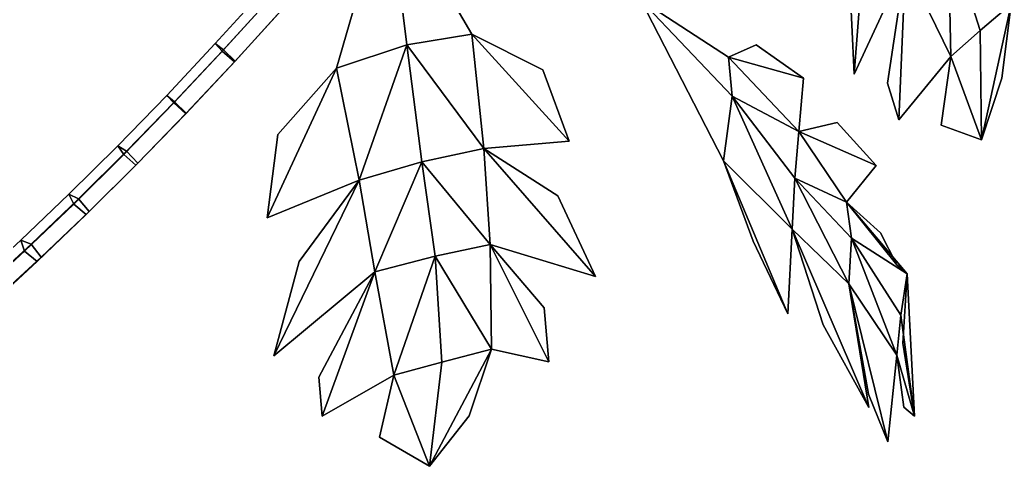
# Model space of a CAD drawing. Header units: metres. Extents: x -349 to 464, y -383 to 362.
# Drawn here: x -146.3 to -66.8, y -101.5 to -65.7 of the extents above; entities that cross this region are included whole.
import ezdxf

# ---------------------------------------------------------------- set-up
doc = ezdxf.new("R2010")
doc.units = ezdxf.units.M

msp = doc.modelspace()

# ---------------------------------------------------------------- linework, layer by layer
at = {"layer": 'Breeder_Leaf', "color": 3}
for points in [[(-78.2252, -54.5248, 537.208), (-79.7862, -62.1326, 539.9156), (-79.4139, -70.06554, 538.7951)], [(-78.2252, -54.5248, 537.208), (-79.4139, -70.06554, 538.7951), (-79.7862, -62.1326, 539.9156)], [(-78.2252, -54.5248, 537.208), (-79.4139, -70.06554, 538.7951), (-75.2997, -61.203, 534.1611)], [(-78.2252, -54.5248, 537.208), (-75.2997, -61.203, 534.1611), (-79.4139, -70.06554, 538.7951)], [(-120.9406, -69.5876, 496.1497), (-115.2862, -67.726, 494.5993), (-116.8324, -55.3749, 497.1375)], [(-120.9406, -69.5876, 496.1497), (-116.8324, -55.3749, 497.1375), (-115.2862, -67.726, 494.5993)], [(-116.8324, -55.3749, 497.1375), (-115.2862, -67.726, 494.5993), (-110.0783, -66.874, 490.6564)], [(-116.8324, -55.3749, 497.1375), (-110.0783, -66.874, 490.6564), (-115.2862, -67.726, 494.5993)], [(-75.2997, -61.203, 534.1611), (-71.6489, -68.6547, 531.5203), (-71.8661, -58.5096, 531.3265)], [(-75.2997, -61.203, 534.1611), (-71.8661, -58.5096, 531.3265), (-71.6489, -68.6547, 531.5203)], [(-71.6489, -68.6547, 531.5203), (-69.3139, -66.5745, 528.0146), (-71.8661, -58.5096, 531.3265)], [(-71.6489, -68.6547, 531.5203), (-71.8661, -58.5096, 531.3265), (-69.3139, -66.5745, 528.0146)], [(-71.8661, -58.5096, 531.3265), (-69.3139, -66.5745, 528.0146), (-66.822, -64.4586, 524.6628)], [(-71.8661, -58.5096, 531.3265), (-66.822, -64.4586, 524.6628), (-69.3139, -66.5745, 528.0146)], [(-75.2997, -61.203, 534.1611), (-76.7522, -70.7943, 533.9958), (-75.8259, -73.7519, 532.4475)], [(-75.2997, -61.203, 534.1611), (-75.8259, -73.7519, 532.4475), (-76.7522, -70.7943, 533.9958)], [(-75.2997, -61.203, 534.1611), (-75.8259, -73.7519, 532.4475), (-71.6489, -68.6547, 531.5203)], [(-75.2997, -61.203, 534.1611), (-71.6489, -68.6547, 531.5203), (-75.8259, -73.7519, 532.4475)], [(-89.4906, -68.7216, 646.0975), (-89.2024, -71.8445, 640.8055), (-96.5305, -64.1069, 633.8911)], [(-89.4906, -68.7216, 646.0975), (-96.5305, -64.1069, 633.8911), (-89.2024, -71.8445, 640.8055)], [(-96.5305, -64.1069, 633.8911), (-89.2024, -71.8445, 640.8055), (-89.8929, -77.03953, 636.8141)], [(-96.5305, -64.1069, 633.8911), (-89.8929, -77.03953, 636.8141), (-89.2024, -71.8445, 640.8055)], [(-69.3139, -66.5745, 528.0146), (-69.2079, -75.3372, 521.8811), (-66.822, -64.4586, 524.6628)], [(-69.3139, -66.5745, 528.0146), (-66.822, -64.4586, 524.6628), (-69.2079, -75.3372, 521.8811)], [(-69.2079, -75.3372, 521.8811), (-67.5836, -70.4034, 521.6607), (-66.822, -64.4586, 524.6628)], [(-69.2079, -75.3372, 521.8811), (-66.822, -64.4586, 524.6628), (-67.5836, -70.4034, 521.6607)], [(-71.6489, -68.6547, 531.5203), (-69.2079, -75.3372, 521.8811), (-69.3139, -66.5745, 528.0146)], [(-71.6489, -68.6547, 531.5203), (-69.3139, -66.5745, 528.0146), (-69.2079, -75.3372, 521.8811)], [(-115.2862, -67.726, 494.5993), (-109.1347, -76.04517, 489.0029), (-110.0783, -66.874, 490.6564)], [(-115.2862, -67.726, 494.5993), (-110.0783, -66.874, 490.6564), (-109.1347, -76.04517, 489.0029)], [(-109.1347, -76.04517, 489.0029), (-102.2725, -75.4551, 484.1571), (-110.0783, -66.874, 490.6564)], [(-109.1347, -76.04517, 489.0029), (-110.0783, -66.874, 490.6564), (-102.2725, -75.4551, 484.1571)], [(-102.2725, -75.4551, 484.1571), (-104.3857, -69.7279, 487.3578), (-110.0783, -66.874, 490.6564)], [(-102.2725, -75.4551, 484.1571), (-110.0783, -66.874, 490.6564), (-104.3857, -69.7279, 487.3578)], [(-120.9406, -69.5876, 496.1497), (-119.1172, -78.5841, 494.2998), (-115.2862, -67.726, 494.5993)], [(-120.9406, -69.5876, 496.1497), (-115.2862, -67.726, 494.5993), (-119.1172, -78.5841, 494.2998)], [(-119.1172, -78.5841, 494.2998), (-114.1082, -77.1077, 491.7887), (-115.2862, -67.726, 494.5993)], [(-119.1172, -78.5841, 494.2998), (-115.2862, -67.726, 494.5993), (-114.1082, -77.1077, 491.7887)], [(-115.2862, -67.726, 494.5993), (-114.1082, -77.1077, 491.7887), (-109.1347, -76.04517, 489.0029)], [(-115.2862, -67.726, 494.5993), (-109.1347, -76.04517, 489.0029), (-114.1082, -77.1077, 491.7887)], [(-89.4906, -68.7216, 646.0975), (-87.277, -67.7137, 652.8769), (-83.4845, -70.3875, 657.8007)], [(-89.4906, -68.7216, 646.0975), (-83.4845, -70.3875, 657.8007), (-87.277, -67.7137, 652.8769)], [(-89.4906, -68.7216, 646.0975), (-83.8494, -74.6873, 650.5999), (-89.2024, -71.8445, 640.8055)], [(-89.4906, -68.7216, 646.0975), (-89.2024, -71.8445, 640.8055), (-83.8494, -74.6873, 650.5999)], [(-89.4906, -68.7216, 646.0975), (-83.4845, -70.3875, 657.8007), (-83.8494, -74.6873, 650.5999)], [(-89.4906, -68.7216, 646.0975), (-83.8494, -74.6873, 650.5999), (-83.4845, -70.3875, 657.8007)], [(-71.6489, -68.6547, 531.5203), (-72.4383, -74.1629, 526.8348), (-69.2079, -75.3372, 521.8811)], [(-71.6489, -68.6547, 531.5203), (-69.2079, -75.3372, 521.8811), (-72.4383, -74.1629, 526.8348)], [(-120.9406, -69.5876, 496.1497), (-126.5048, -81.5991, 496.909), (-119.1172, -78.5841, 494.2998)], [(-120.9406, -69.5876, 496.1497), (-119.1172, -78.5841, 494.2998), (-126.5048, -81.5991, 496.909)], [(-120.9406, -69.5876, 496.1497), (-125.6462, -74.9035, 497.364), (-126.5048, -81.5991, 496.909)], [(-120.9406, -69.5876, 496.1497), (-126.5048, -81.5991, 496.909), (-125.6462, -74.9035, 497.364)], [(-89.2024, -71.8445, 640.8055), (-84.4002, -82.5075, 642.0737), (-89.8929, -77.03953, 636.8141)], [(-89.2024, -71.8445, 640.8055), (-89.8929, -77.03953, 636.8141), (-84.4002, -82.5075, 642.0737)], [(-83.8494, -74.6873, 650.5999), (-84.1708, -78.4142, 646.1746), (-89.2024, -71.8445, 640.8055)], [(-83.8494, -74.6873, 650.5999), (-89.2024, -71.8445, 640.8055), (-84.1708, -78.4142, 646.1746)], [(-89.2024, -71.8445, 640.8055), (-84.1708, -78.4142, 646.1746), (-84.4002, -82.5075, 642.0737)], [(-89.2024, -71.8445, 640.8055), (-84.4002, -82.5075, 642.0737), (-84.1708, -78.4142, 646.1746)], [(-83.8494, -74.6873, 650.5999), (-80.04414, -80.3393, 654.6016), (-84.1708, -78.4142, 646.1746)], [(-83.8494, -74.6873, 650.5999), (-84.1708, -78.4142, 646.1746), (-80.04414, -80.3393, 654.6016)], [(-83.8494, -74.6873, 650.5999), (-80.7709, -73.9606, 658.1921), (-77.6589, -77.4043, 664.7328)], [(-83.8494, -74.6873, 650.5999), (-77.6589, -77.4043, 664.7328), (-80.7709, -73.9606, 658.1921)], [(-83.8494, -74.6873, 650.5999), (-77.6589, -77.4043, 664.7328), (-80.04414, -80.3393, 654.6016)], [(-83.8494, -74.6873, 650.5999), (-80.04414, -80.3393, 654.6016), (-77.6589, -77.4043, 664.7328)], [(-114.1082, -77.1077, 491.7887), (-108.6244, -83.7491, 487.7231), (-109.1347, -76.04517, 489.0029)], [(-114.1082, -77.1077, 491.7887), (-109.1347, -76.04517, 489.0029), (-108.6244, -83.7491, 487.7231)], [(-108.6244, -83.7491, 487.7231), (-100.1555, -86.3132, 481.4627), (-109.1347, -76.04517, 489.0029)], [(-108.6244, -83.7491, 487.7231), (-109.1347, -76.04517, 489.0029), (-100.1555, -86.3132, 481.4627)], [(-100.1555, -86.3132, 481.4627), (-103.1952, -79.8269, 484.7232), (-109.1347, -76.04517, 489.0029)], [(-100.1555, -86.3132, 481.4627), (-109.1347, -76.04517, 489.0029), (-103.1952, -79.8269, 484.7232)], [(-119.1172, -78.5841, 494.2998), (-117.8588, -85.9204, 491.6474), (-114.1082, -77.1077, 491.7887)], [(-119.1172, -78.5841, 494.2998), (-114.1082, -77.1077, 491.7887), (-117.8588, -85.9204, 491.6474)], [(-117.8588, -85.9204, 491.6474), (-113.016, -84.6663, 490.2146), (-114.1082, -77.1077, 491.7887)], [(-117.8588, -85.9204, 491.6474), (-114.1082, -77.1077, 491.7887), (-113.016, -84.6663, 490.2146)], [(-114.1082, -77.1077, 491.7887), (-113.016, -84.6663, 490.2146), (-108.6244, -83.7491, 487.7231)], [(-114.1082, -77.1077, 491.7887), (-108.6244, -83.7491, 487.7231), (-113.016, -84.6663, 490.2146)], [(-84.4002, -82.5075, 642.0737), (-84.7443, -89.2957, 637.1015), (-89.8929, -77.03953, 636.8141)], [(-84.4002, -82.5075, 642.0737), (-89.8929, -77.03953, 636.8141), (-84.7443, -89.2957, 637.1015)], [(-84.7443, -89.2957, 637.1015), (-87.5213, -83.4657, 634.6907), (-89.8929, -77.03953, 636.8141)], [(-84.7443, -89.2957, 637.1015), (-89.8929, -77.03953, 636.8141), (-87.5213, -83.4657, 634.6907)], [(-119.1172, -78.5841, 494.2998), (-125.9674, -92.6711, 494.0191), (-117.8588, -85.9204, 491.6474)], [(-119.1172, -78.5841, 494.2998), (-117.8588, -85.9204, 491.6474), (-125.9674, -92.6711, 494.0191)], [(-119.1172, -78.5841, 494.2998), (-123.936, -85.09871, 495.7094), (-125.9674, -92.6711, 494.0191)], [(-119.1172, -78.5841, 494.2998), (-125.9674, -92.6711, 494.0191), (-123.936, -85.09871, 495.7094)], [(-84.1708, -78.4142, 646.1746), (-79.8429, -86.8823, 646.6935), (-84.4002, -82.5075, 642.0737)], [(-84.1708, -78.4142, 646.1746), (-84.4002, -82.5075, 642.0737), (-79.8429, -86.8823, 646.6935)], [(-80.04414, -80.3393, 654.6016), (-79.6351, -83.2345, 650.2971), (-84.1708, -78.4142, 646.1746)], [(-80.04414, -80.3393, 654.6016), (-84.1708, -78.4142, 646.1746), (-79.6351, -83.2345, 650.2971)], [(-84.1708, -78.4142, 646.1746), (-79.6351, -83.2345, 650.2971), (-79.8429, -86.8823, 646.6935)], [(-84.1708, -78.4142, 646.1746), (-79.8429, -86.8823, 646.6935), (-79.6351, -83.2345, 650.2971)], [(-80.04414, -80.3393, 654.6016), (-75.1613, -86.09319, 658.947), (-79.6351, -83.2345, 650.2971)], [(-80.04414, -80.3393, 654.6016), (-79.6351, -83.2345, 650.2971), (-75.1613, -86.09319, 658.947)], [(-80.04414, -80.3393, 654.6016), (-75.9889, -85.3643, 665.5099), (-75.1613, -86.09319, 658.947)], [(-80.04414, -80.3393, 654.6016), (-75.1613, -86.09319, 658.947), (-75.9889, -85.3643, 665.5099)], [(-80.04414, -80.3393, 654.6016), (-77.2926, -82.8052, 663.5727), (-75.9889, -85.3643, 665.5099)], [(-80.04414, -80.3393, 654.6016), (-75.9889, -85.3643, 665.5099), (-77.2926, -82.8052, 663.5727)], [(-79.8429, -86.8823, 646.6935), (-78.2528, -96.8176, 642.6622), (-84.4002, -82.5075, 642.0737)], [(-79.8429, -86.8823, 646.6935), (-84.4002, -82.5075, 642.0737), (-78.2528, -96.8176, 642.6622)], [(-78.2528, -96.8176, 642.6622), (-81.9013, -90.1952, 640.4768), (-84.4002, -82.5075, 642.0737)], [(-78.2528, -96.8176, 642.6622), (-84.4002, -82.5075, 642.0737), (-81.9013, -90.1952, 640.4768)], [(-79.6351, -83.2345, 650.2971), (-75.9948, -92.6211, 652.267), (-79.8429, -86.8823, 646.6935)], [(-79.6351, -83.2345, 650.2971), (-79.8429, -86.8823, 646.6935), (-75.9948, -92.6211, 652.267)], [(-75.1613, -86.09319, 658.947), (-75.6667, -89.4054, 655.6541), (-79.6351, -83.2345, 650.2971)], [(-75.1613, -86.09319, 658.947), (-79.6351, -83.2345, 650.2971), (-75.6667, -89.4054, 655.6541)], [(-79.6351, -83.2345, 650.2971), (-75.6667, -89.4054, 655.6541), (-75.9948, -92.6211, 652.267)], [(-79.6351, -83.2345, 650.2971), (-75.9948, -92.6211, 652.267), (-75.6667, -89.4054, 655.6541)], [(-113.016, -84.6663, 490.2146), (-108.511, -92.136, 484.8156), (-108.6244, -83.7491, 487.7231)], [(-113.016, -84.6663, 490.2146), (-108.6244, -83.7491, 487.7231), (-108.511, -92.136, 484.8156)], [(-108.511, -92.136, 484.8156), (-103.917, -93.1464, 479.2443), (-108.6244, -83.7491, 487.7231)], [(-108.511, -92.136, 484.8156), (-108.6244, -83.7491, 487.7231), (-103.917, -93.1464, 479.2443)], [(-103.917, -93.1464, 479.2443), (-104.295, -88.8313, 481.6394), (-108.6244, -83.7491, 487.7231)], [(-103.917, -93.1464, 479.2443), (-108.6244, -83.7491, 487.7231), (-104.295, -88.8313, 481.6394)], [(-117.8588, -85.9204, 491.6474), (-116.3459, -94.2289, 489.5236), (-113.016, -84.6663, 490.2146)], [(-117.8588, -85.9204, 491.6474), (-113.016, -84.6663, 490.2146), (-116.3459, -94.2289, 489.5236)], [(-116.3459, -94.2289, 489.5236), (-112.4804, -93.1728, 487.0716), (-113.016, -84.6663, 490.2146)], [(-116.3459, -94.2289, 489.5236), (-113.016, -84.6663, 490.2146), (-112.4804, -93.1728, 487.0716)], [(-113.016, -84.6663, 490.2146), (-112.4804, -93.1728, 487.0716), (-108.511, -92.136, 484.8156)], [(-113.016, -84.6663, 490.2146), (-108.511, -92.136, 484.8156), (-112.4804, -93.1728, 487.0716)], [(-117.8588, -85.9204, 491.6474), (-122.3712, -94.3819, 490.1733), (-122.0804, -97.5041, 488.7005)], [(-117.8588, -85.9204, 491.6474), (-122.0804, -97.5041, 488.7005), (-122.3712, -94.3819, 490.1733)], [(-117.8588, -85.9204, 491.6474), (-122.0804, -97.5041, 488.7005), (-116.3459, -94.2289, 489.5236)], [(-117.8588, -85.9204, 491.6474), (-116.3459, -94.2289, 489.5236), (-122.0804, -97.5041, 488.7005)], [(-75.1613, -86.09319, 658.947), (-74.5837, -97.5006, 662.5613), (-75.6667, -89.4054, 655.6541)], [(-75.1613, -86.09319, 658.947), (-75.6667, -89.4054, 655.6541), (-74.5837, -97.5006, 662.5613)], [(-75.1613, -86.09319, 658.947), (-75.5239, -91.6428, 663.636), (-74.5837, -97.5006, 662.5613)], [(-75.1613, -86.09319, 658.947), (-74.5837, -97.5006, 662.5613), (-75.5239, -91.6428, 663.636)], [(-75.9948, -92.6211, 652.267), (-76.7068, -99.5579, 650.1364), (-79.8429, -86.8823, 646.6935)], [(-75.9948, -92.6211, 652.267), (-79.8429, -86.8823, 646.6935), (-76.7068, -99.5579, 650.1364)], [(-76.7068, -99.5579, 650.1364), (-78.2796, -95.7509, 647.3918), (-79.8429, -86.8823, 646.6935)], [(-76.7068, -99.5579, 650.1364), (-79.8429, -86.8823, 646.6935), (-78.2796, -95.7509, 647.3918)], [(-75.6667, -89.4054, 655.6541), (-74.5837, -97.5006, 662.5613), (-75.9948, -92.6211, 652.267)], [(-75.6667, -89.4054, 655.6541), (-75.9948, -92.6211, 652.267), (-74.5837, -97.5006, 662.5613)], [(-112.4804, -93.1728, 487.0716), (-113.4836, -101.5203, 480.4588), (-108.511, -92.136, 484.8156)], [(-112.4804, -93.1728, 487.0716), (-108.511, -92.136, 484.8156), (-113.4836, -101.5203, 480.4588)], [(-113.4836, -101.5203, 480.4588), (-110.2894, -97.4832, 481.1855), (-108.511, -92.136, 484.8156)], [(-113.4836, -101.5203, 480.4588), (-108.511, -92.136, 484.8156), (-110.2894, -97.4832, 481.1855)], [(-74.5837, -97.5006, 662.5613), (-75.4281, -96.797, 657.4799), (-75.9948, -92.6211, 652.267)], [(-74.5837, -97.5006, 662.5613), (-75.9948, -92.6211, 652.267), (-75.4281, -96.797, 657.4799)], [(-116.3459, -94.2289, 489.5236), (-113.4836, -101.5203, 480.4588), (-112.4804, -93.1728, 487.0716)], [(-116.3459, -94.2289, 489.5236), (-112.4804, -93.1728, 487.0716), (-113.4836, -101.5203, 480.4588)], [(-116.3459, -94.2289, 489.5236), (-117.4802, -99.1891, 484.3248), (-113.4836, -101.5203, 480.4588)], [(-116.3459, -94.2289, 489.5236), (-113.4836, -101.5203, 480.4588), (-117.4802, -99.1891, 484.3248)]]:
    msp.add_3dface(points, dxfattribs=at)
at = {"layer": 'Breeder_Petiole', "color": 3}
for points in [[(-126.1117, -63.8222, 502.4499), (-130.0173, -68.1309, 502.7855), (-130.668, -67.6249, 501.6792), (-126.8446, -63.4128, 501.3551)], [(-126.8446, -63.4128, 501.3551), (-130.668, -67.6249, 501.6792), (-130.1027, -68.2247, 500.544), (-126.3452, -64.09106, 500.2332)], [(-126.3452, -64.09106, 500.2332), (-130.1027, -68.2247, 500.544), (-129.1163, -69.08709, 500.9759), (-125.3156, -64.9033, 500.6616)], [(-125.1721, -64.7381, 502.0237), (-129.0639, -69.02946, 502.3533), (-130.0173, -68.1309, 502.7855), (-126.1117, -63.8222, 502.4499)], [(-125.3156, -64.9033, 500.6616), (-129.1163, -69.08709, 500.9759), (-129.0639, -69.02946, 502.3533), (-125.1721, -64.7381, 502.0237)], [(-130.0173, -68.1309, 502.7855), (-133.9969, -72.3767, 502.5229), (-134.5633, -71.775, 501.4182), (-130.668, -67.6249, 501.6792)], [(-130.668, -67.6249, 501.6792), (-134.5633, -71.775, 501.4182), (-133.9303, -72.2969, 500.2802), (-130.1027, -68.2247, 500.544)], [(-129.0639, -69.02946, 502.3533), (-133.0288, -73.2577, 502.0871), (-133.9969, -72.3767, 502.5229), (-130.0173, -68.1309, 502.7855)], [(-130.1027, -68.2247, 500.544), (-133.9303, -72.2969, 500.2802), (-132.9879, -73.2086, 500.709), (-129.1163, -69.08709, 500.9759)], [(-129.1163, -69.08709, 500.9759), (-132.9879, -73.2086, 500.709), (-133.0288, -73.2577, 502.0871), (-129.0639, -69.02946, 502.3533)], [(-133.9969, -72.3767, 502.5229), (-138.0083, -76.5125, 501.6652), (-138.4895, -75.8172, 500.5752), (-134.5633, -71.775, 501.4182)], [(-134.5633, -71.775, 501.4182), (-138.4895, -75.8172, 500.5752), (-137.7877, -76.2625, 499.445), (-133.9303, -72.2969, 500.2802)], [(-133.9303, -72.2969, 500.2802), (-137.7877, -76.2625, 499.445), (-136.8896, -77.2224, 499.8638), (-132.9879, -73.2086, 500.709)], [(-133.0288, -73.2577, 502.0871), (-137.0252, -77.376, 501.2281), (-138.0083, -76.5125, 501.6652), (-133.9969, -72.3767, 502.5229)], [(-132.9879, -73.2086, 500.709), (-136.8896, -77.2224, 499.8638), (-137.0252, -77.376, 501.2281), (-133.0288, -73.2577, 502.0871)], [(-138.0083, -76.5125, 501.6652), (-142.0095, -80.4925, 500.2219), (-142.4053, -79.7066, 499.1594), (-138.4895, -75.8172, 500.5752)], [(-138.4895, -75.8172, 500.5752), (-142.4053, -79.7066, 499.1594), (-141.6343, -80.07755, 498.0477), (-137.7877, -76.2625, 499.445)], [(-137.7877, -76.2625, 499.445), (-141.6343, -80.07755, 498.0477), (-140.7804, -81.08377, 498.4498), (-136.8896, -77.2224, 499.8638)], [(-137.0252, -77.376, 501.2281), (-141.011, -81.3387, 499.7859), (-142.0095, -80.4925, 500.2219), (-138.0083, -76.5125, 501.6652)], [(-136.8896, -77.2224, 499.8638), (-140.7804, -81.08377, 498.4498), (-141.011, -81.3387, 499.7859), (-137.0252, -77.376, 501.2281)], [(-142.0095, -80.4925, 500.2219), (-145.9581, -84.2725, 498.209), (-146.2695, -83.4, 497.1867), (-142.4053, -79.7066, 499.1594)], [(-142.4053, -79.7066, 499.1594), (-146.2695, -83.4, 497.1867), (-145.4296, -83.6995, 496.1036), (-141.6343, -80.07755, 498.0477)], [(-141.6343, -80.07755, 498.0477), (-145.4296, -83.6995, 496.1036), (-144.6194, -84.7498, 496.4826), (-140.7804, -81.08377, 498.4498)], [(-141.011, -81.3387, 499.7859), (-144.9442, -85.1019, 497.7764), (-145.9581, -84.2725, 498.209), (-142.0095, -80.4925, 500.2219)], [(-140.7804, -81.08377, 498.4498), (-144.6194, -84.7498, 496.4826), (-144.9442, -85.1019, 497.7764), (-141.011, -81.3387, 499.7859)], [(-145.9581, -84.2725, 498.209), (-149.8128, -87.8105, 495.6485), (-150.0413, -86.8565, 494.6785), (-146.2695, -83.4, 497.1867)], [(-146.2695, -83.4, 497.1867), (-150.0413, -86.8565, 494.6785), (-149.1338, -87.08829, 493.6341), (-145.4296, -83.6995, 496.1036)], [(-144.9442, -85.1019, 497.7764), (-148.7834, -88.6237, 495.2216), (-149.8128, -87.8105, 495.6485), (-145.9581, -84.2725, 498.209)], [(-145.4296, -83.6995, 496.1036), (-149.1338, -87.08829, 493.6341), (-148.3661, -88.1799, 493.9838), (-144.6194, -84.7498, 496.4826)], [(-144.6194, -84.7498, 496.4826), (-148.3661, -88.1799, 493.9838), (-148.7834, -88.6237, 495.2216), (-144.9442, -85.1019, 497.7764)]]:
    msp.add_3dface(points, dxfattribs=at)

doc.saveas('drawing.dxf')
